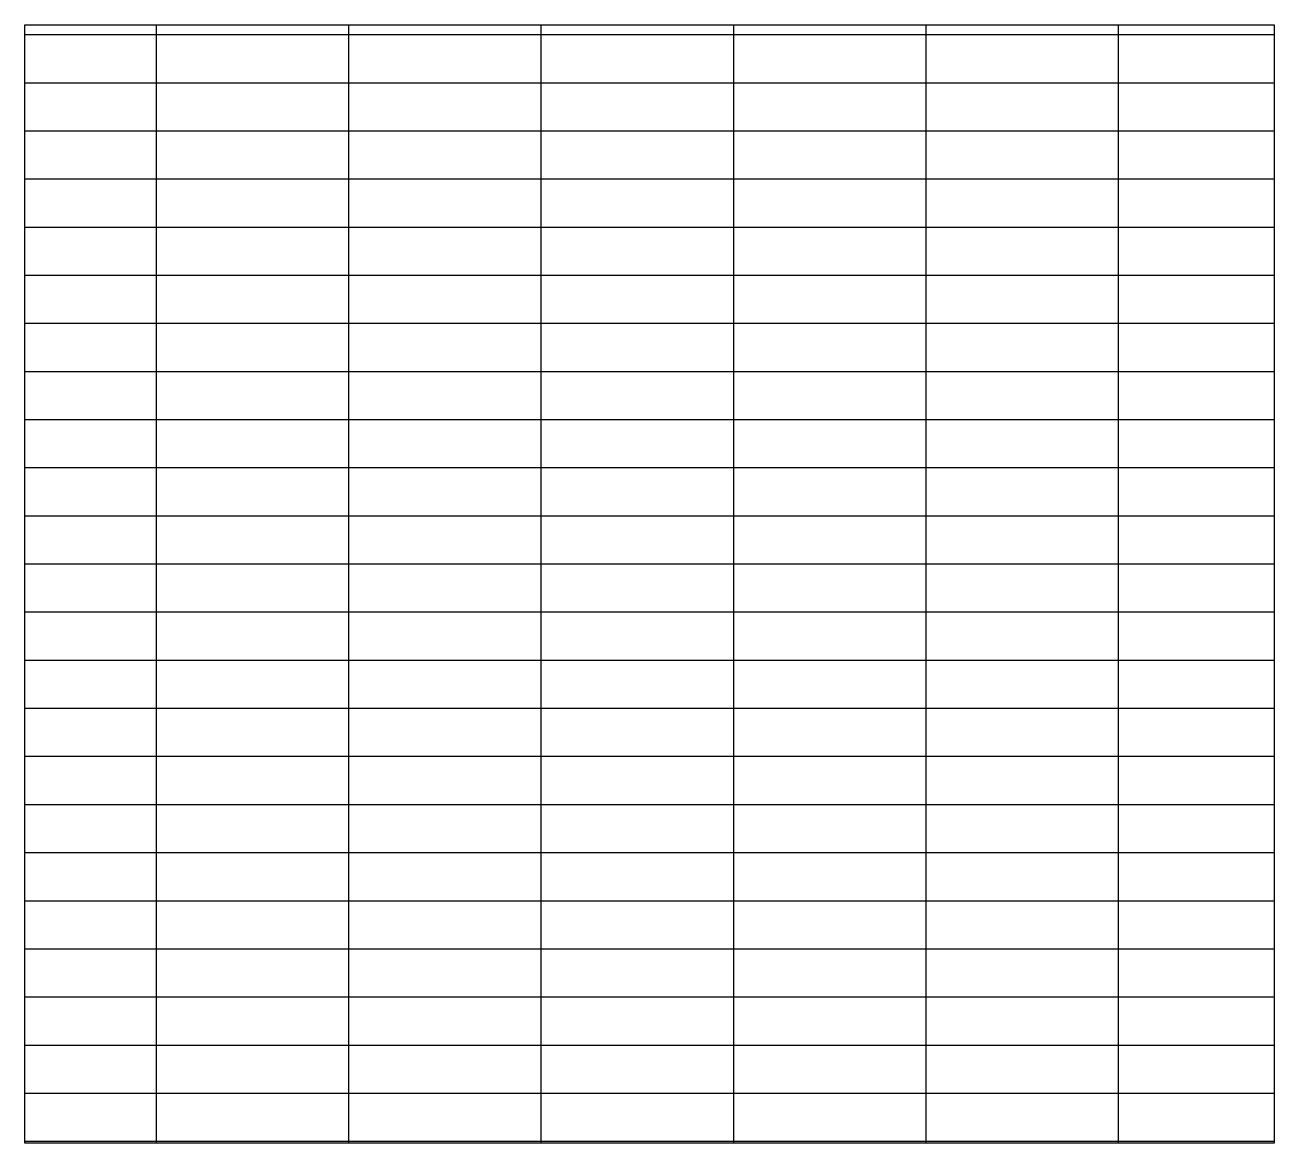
# Model space of a CAD drawing. Header units: feet. Extents: x -1.86 to 2.19, y -1.86 to 1.77.
import ezdxf

# ---------------------------------------------------------------- set-up
doc = ezdxf.new("R2010")
doc.units = ezdxf.units.FT
doc.header["$MEASUREMENT"] = 0

msp = doc.modelspace()

# ---------------------------------------------------------------- hatches: boundary and pattern name
h = msp.add_hatch()
h.set_pattern_fill('GRATE', color=256, scale=5, style=0)
h.set_pattern_definition([(0, (-27851.43699, -4988.26176), (0, 0.15625), []), (90, (-27851.437, -4988.26176), (-0.625, 4e-17), [])])
h.paths.add_polyline_path([(2.1932, 1.7697), (-1.8636, 1.7697), (-1.8636, -1.861), (2.1932, -1.861)])

# ---------------------------------------------------------------- linework, layer by layer
msp.add_lwpolyline([(-1.8636, 1.7697), (2.1932, 1.7697), (2.1932, -1.861), (-1.8636, -1.861)], close=True)

doc.saveas('drawing.dxf')
